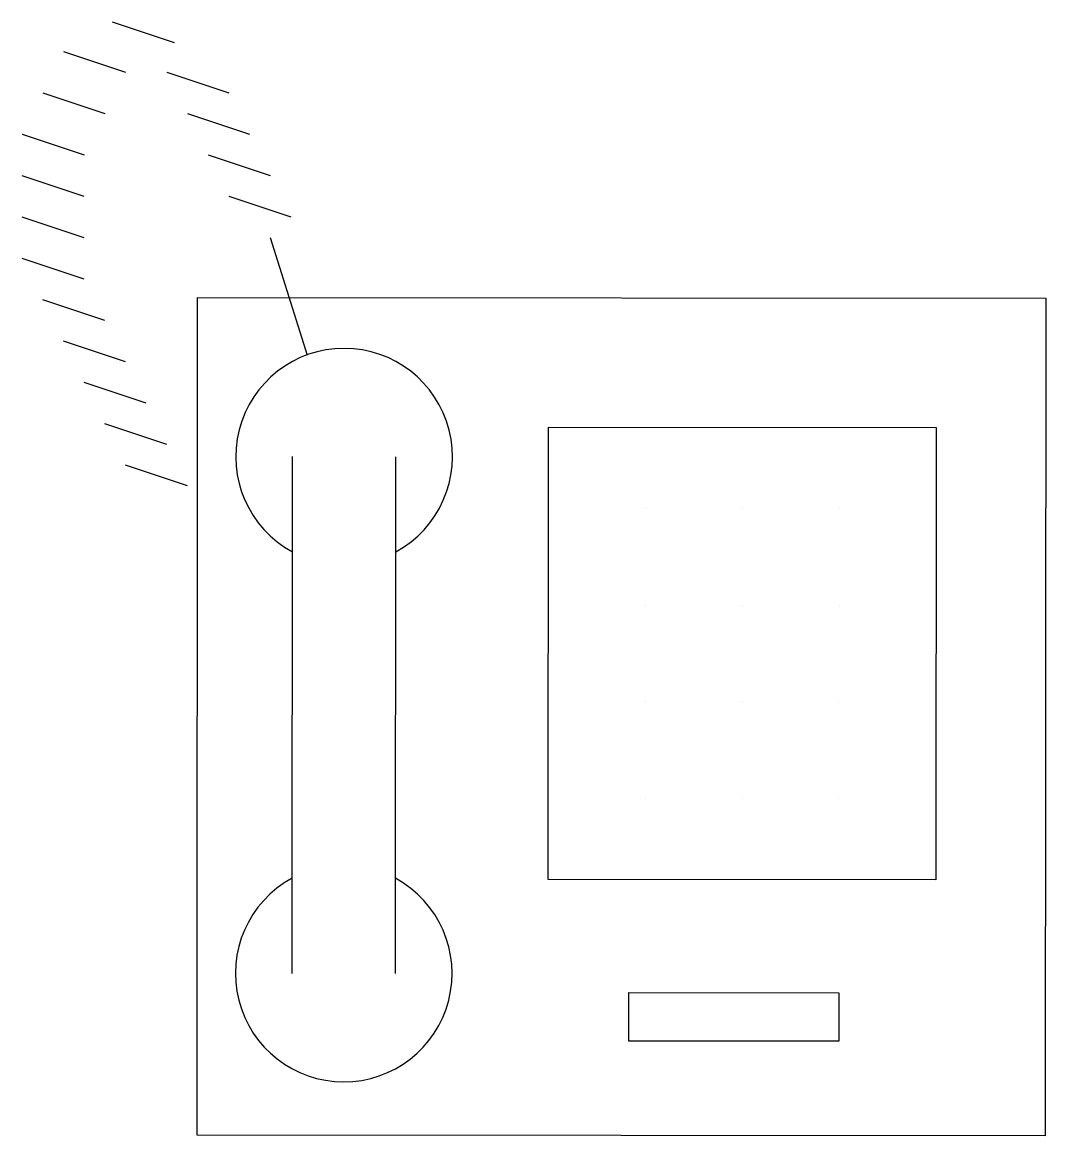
# Model space of a CAD drawing. Extents: x 2051.209 to 2051.456, y 1064.299 to 1064.569.
import ezdxf

# ---------------------------------------------------------------- set-up
doc = ezdxf.new("R2010")
doc.units = 0
doc.layers.get('0').update_dxf_attribs({"linetype": 'CONTINUOUS'})

# ---------------------------------------------------------------- blocks, each defined once
blk = doc.blocks.new('RECTANG')
for p, q in [((1.00000000000004, 1.00000000000004), (0, 1.00000000000004)), ((0, 1.00000000000004), (0, 0)), ((1.00000000000004, 0), (1.00000000000004, 1.00000000000004)), ((0, 0), (1.00000000000004, 0))]:
    blk.add_line(p, q)

msp = doc.modelspace()

# ---------------------------------------------------------------- linework, layer by layer
at = {"color": 0}
for p, q in [((2051.245436888501, 1064.563721323811), (2051.230440356081, 1064.56873171455)), ((2051.233665900219, 1064.556609352249), (2051.218669367798, 1064.561619742989)), ((2051.258662430238, 1064.55159203355), (2051.243665897818, 1064.55660242429)), ((2051.228658973459, 1064.546612818629), (2051.213662441039, 1064.551623209369)), ((2051.263655501079, 1064.54158857197), (2051.248658968659, 1064.54659896271)), ((2051.223652046699, 1064.536616285009), (2051.208655514278, 1064.541626675748)), ((2051.26864857192, 1064.531585110391), (2051.253652039499, 1064.53659550113)), ((2051.223645118739, 1064.526616287409), (2051.208648586318, 1064.531626678148)), ((2051.27364164276, 1064.521581648811), (2051.25864511034, 1064.52659203955)), ((2051.22363819078, 1064.516616289809), (2051.20864165836, 1064.521626680548)), ((2051.27763940621, 1064.488131907289), (2051.268638179981, 1064.51658511399)), ((2051.22363126282, 1064.506616292208), (2051.208634730399, 1064.511626682948)), ((2051.22862433366, 1064.496612830629), (2051.21362780124, 1064.501623221368)), ((2051.233617404501, 1064.486609369048), (2051.21862087208, 1064.491619759788)), ((2051.238610475341, 1064.476605907468), (2051.223613942921, 1064.481616298208)), ((2051.243603546182, 1064.466602445889), (2051.228607013761, 1064.471612836628)), ((2051.27389574794, 1064.338674839104), (2051.273982347436, 1064.463674809105)), ((2051.298895741941, 1064.338657519204), (2051.298982341437, 1064.463657489206)), ((2051.248596617022, 1064.456598984308), (2051.233600084601, 1064.461609375048)), ((2051.359339485246, 1064.451231430538), (2051.359339485246, 1064.451231430538)), ((2051.382776979621, 1064.451215193133), (2051.382776979621, 1064.451215193133)), ((2051.406214473997, 1064.451198955727), (2051.406214473997, 1064.451198955727)), ((2051.359323247841, 1064.427793936163), (2051.359323247841, 1064.427793936163)), ((2051.382760742217, 1064.427777698757), (2051.382760742217, 1064.427777698757)), ((2051.406198236592, 1064.427761461352), (2051.406198236592, 1064.427761461352)), ((2051.359307010435, 1064.404356441788), (2051.359307010435, 1064.404356441788)), ((2051.382744504811, 1064.404340204382), (2051.382744504811, 1064.404340204382)), ((2051.406181999186, 1064.404323966977), (2051.406181999186, 1064.404323966977)), ((2051.359290773029, 1064.380918947412), (2051.359290773029, 1064.380918947412)), ((2051.382728267406, 1064.380902710007), (2051.382728267406, 1064.380902710007)), ((2051.40616576178, 1064.380886472601), (2051.40616576178, 1064.380886472601))]:
    msp.add_line(p, q, dxfattribs=at)
for centre, start, end in [((2051.286482344437, 1064.463666149156), 298.4517702045147, 241.4688412194292), ((2051.286395744941, 1064.338666179154), 118.4517702045147, 61.46884121942921)]:
    msp.add_arc(centre, 0.0262039216113304, start, end, dxfattribs=at)

# ---------------------------------------------------------------- block references
at = {"color": 0, "extrusion": (0, 0, -1), "rotation": 180.0396942880287}
for p, xscale, yscale, zscale in [((-2051.251059333981, 1064.502177495639), 0.2051320586208112, 0.2026018292380255, -0.2051320586208112), ((-2051.335915522042, 1064.470778913256), 0.09375, 0.109375, -0.09375), ((-2051.355352049157, 1064.334046664896), 0.05078125, 0.01171875, -0.05078125)]:
    msp.add_blockref('RECTANG', p, dxfattribs=dict(at, xscale=xscale, yscale=yscale, zscale=zscale))

doc.saveas('drawing.dxf')
